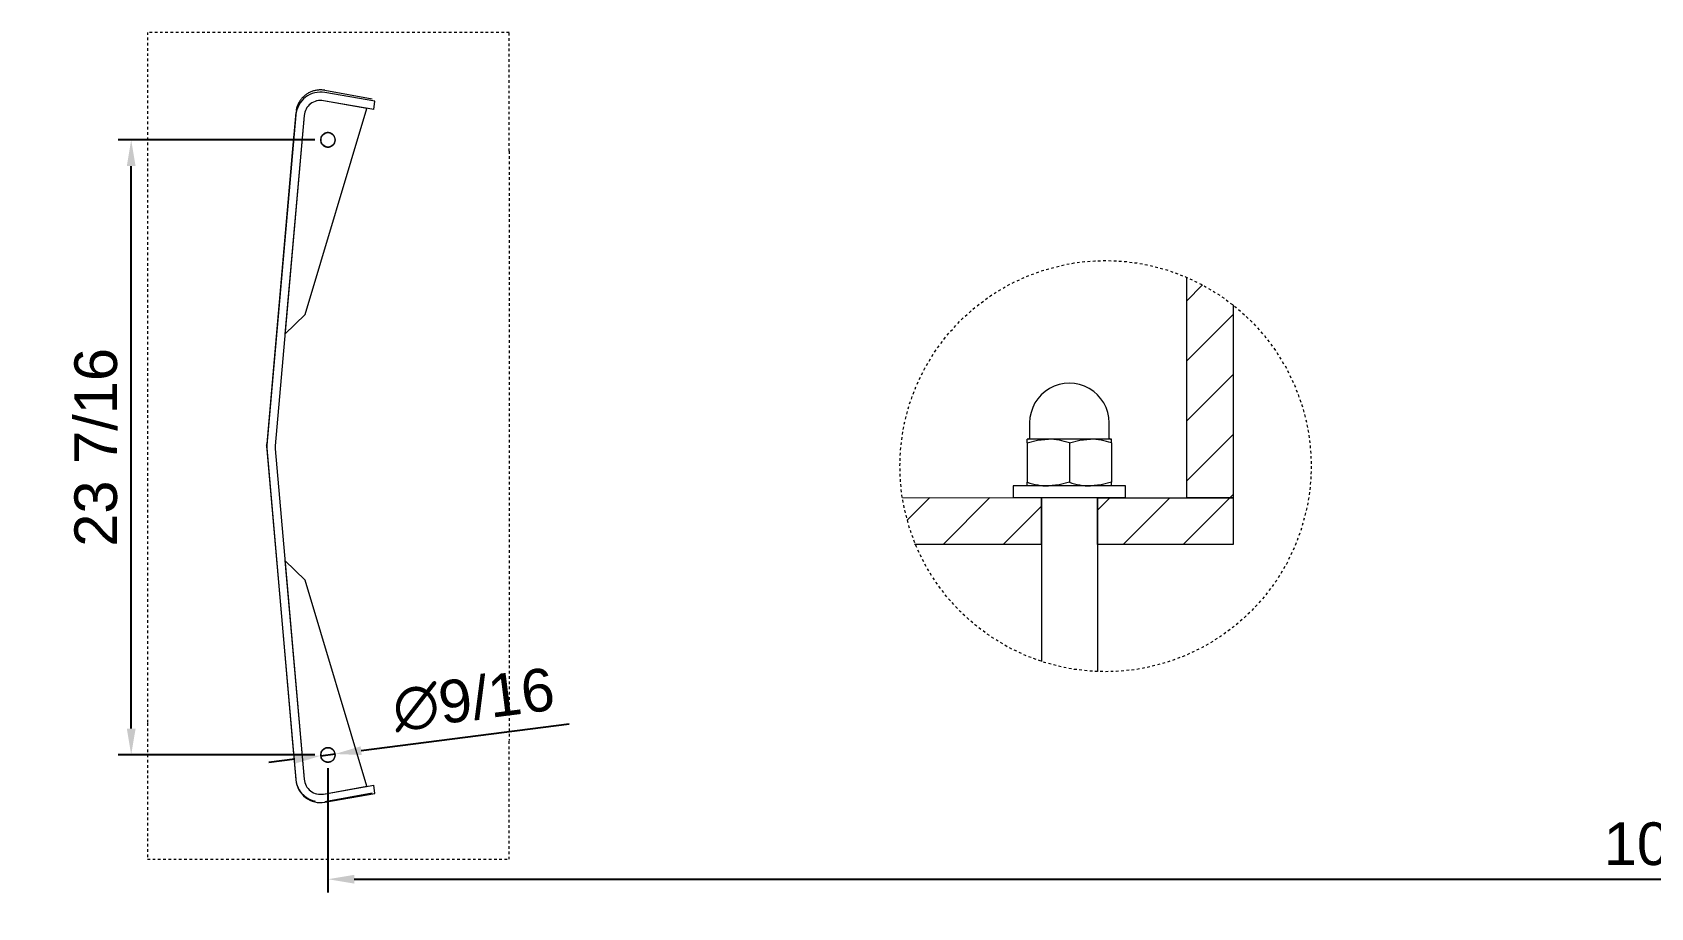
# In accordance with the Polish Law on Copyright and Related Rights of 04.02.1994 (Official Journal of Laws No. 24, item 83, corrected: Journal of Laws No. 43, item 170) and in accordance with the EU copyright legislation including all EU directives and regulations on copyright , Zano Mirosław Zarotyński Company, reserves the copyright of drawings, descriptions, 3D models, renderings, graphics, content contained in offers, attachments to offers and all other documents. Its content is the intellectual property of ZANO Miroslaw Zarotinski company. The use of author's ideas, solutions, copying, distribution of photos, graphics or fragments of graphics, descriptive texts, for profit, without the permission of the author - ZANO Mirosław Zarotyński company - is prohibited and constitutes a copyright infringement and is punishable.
# Model space of a CAD drawing. Header units: inches. Extents: x -8 to 201, y -1 to 136.
# Drawn here: x -3 to 58.6, y -1.5 to 31.9 of the extents above; entities that cross this region are included whole.
import ezdxf

# ---------------------------------------------------------------- set-up
doc = ezdxf.new("R2010")
doc.units = ezdxf.units.IN
doc.linetypes.add('HIDDEN', pattern=[1.905, 1.27, -0.635])
for name, color, linetype, lineweight in [('ZANO_R', 7, 'Continuous', 0), ('ZANO_R_przerywana', 250, 'HIDDEN', 0), ('ZANO_W', 1, 'Continuous', 0)]:
    doc.layers.add(name, color=color, linetype=linetype, lineweight=lineweight)
doc.styles.get("Standard").update_dxf_attribs({"font": 'arial.ttf'})
doc.dimstyles.new('amerykanie', dxfattribs={"dimtxt": 50, "dimasz": 50, "dimexe": 0.5, "dimexo": 0.5, "dimgap": 1, "dimtad": 1, "dimdec": 0, "dimzin": 0, "dimlunit": 5, "dimtxsty": 'Standard', "dimcen": 0.09, "dimclrd": 1, "dimclre": 1, "dimclrt": 1, "dimazin": 0, "dimtfac": 1, "dimtdec": 0, "dimtmove": 0, "dimatfit": 3, "dimfxl": 1, "dimtzin": 0, "dimarcsym": 1})

# ---------------------------------------------------------------- blocks, each defined once
blk = doc.blocks.new('*D471')
at = {"layer": 'ZANO_W', "color": 1, "lineweight": -2}
for p, q in [((17.465, 5.527), (9.541, 4.516)), ((8.002, 4.32), (8.549, 4.39)), ((7.011, 4.193), (6.019, 4.067))]:
    blk.add_line(p, q, dxfattribs=at)
at = {"layer": 'ZANO_W', "color": 1}
for points in [[(7.032, 4.028), (6.989, 4.359), (8.002, 4.32)], [(9.52, 4.681), (9.562, 4.351), (8.549, 4.39)]]:
    blk.add_solid(points, dxfattribs=at)
at = {"layer": 'ZANO_W', "color": 1, "insert": (13.825, 6.449), "char_height": 1.625, "attachment_point": 5, "rotation": 7.26839}
blk.add_mtext('∅9/16', dxfattribs=at)
blk = doc.blocks.new('*D472')
at = {"layer": 'ZANO_W', "color": 1, "lineweight": -2}
for p, q in [((7.776, 27.781), (0.284, 27.781)), ((0.784, 5.355), (0.784, 26.781)), ((7.776, 4.355), (0.284, 4.355))]:
    blk.add_line(p, q, dxfattribs=at)
at = {"layer": 'ZANO_W', "color": 1}
for points in [[(0.951, 26.781), (0.617, 26.781), (0.784, 27.781)], [(0.617, 5.355), (0.951, 5.355), (0.784, 4.355)]]:
    blk.add_solid(points, dxfattribs=at)
at = {"layer": 'ZANO_W', "color": 1, "insert": (-0.557, 16.068), "char_height": 1.625, "attachment_point": 5, "rotation": 90}
blk.add_mtext('23 7/16', dxfattribs=at)
blk = doc.blocks.new('*D473')
at = {"layer": 'ZANO_W', "color": 1, "lineweight": -2}
for p, q in [((8.276, 3.855), (8.276, -0.88)), ((113.021, 3.914), (113.021, -0.88)), ((9.276, -0.38), (112.021, -0.38))]:
    blk.add_line(p, q, dxfattribs=at)
at = {"layer": 'ZANO_W', "color": 1}
for points in [[(9.276, -0.214), (9.276, -0.547), (8.276, -0.38)], [(112.021, -0.547), (112.021, -0.214), (113.021, -0.38)]]:
    blk.add_solid(points, dxfattribs=at)
at = {"layer": 'ZANO_W', "color": 1, "insert": (60.648, 0.96), "char_height": 1.625, "attachment_point": 5}
blk.add_mtext('104 3/4', dxfattribs=at)

msp = doc.modelspace()

# ---------------------------------------------------------------- linework, layer by layer
at = {"layer": 'ZANO_R'}
for p, q in [((7.57086, 29.5822), (7.54189, 29.56713)), ((7.60033, 29.59627), (7.57086, 29.5822)), ((7.63027, 29.60931), (7.60033, 29.59627)), ((7.66064, 29.62131), (7.63027, 29.60931)), ((7.69141, 29.63227), (7.66064, 29.62131)), ((7.72254, 29.64215), (7.69141, 29.63227)), ((7.75398, 29.65097), (7.72254, 29.64215)), ((7.78571, 29.65869), (7.75398, 29.65097)), ((7.81769, 29.66532), (7.78571, 29.65869)), ((7.84988, 29.67084), (7.81769, 29.66532)), ((7.88224, 29.67526), (7.84988, 29.67084)), ((7.91473, 29.67855), (7.88224, 29.67526)), ((7.94731, 29.68073), (7.91473, 29.67855)), ((7.97995, 29.68179), (7.94731, 29.68073)), ((8.01261, 29.68172), (7.97995, 29.68179)), ((8.04525, 29.68053), (8.01261, 29.68172)), ((8.07783, 29.67821), (8.04525, 29.68053)), ((8.1103, 29.67478), (8.07783, 29.67821)), ((8.14264, 29.67023), (8.1103, 29.67478)), ((8.15472, 29.66825), (8.14264, 29.67023)), ((8.15472, 29.66825), (9.9599, 29.3443)), ((10.06155, 29.24873), (8.16066, 29.58475)), ((7.07423, 28.96584), (7.06675, 28.93405)), ((7.08279, 28.99735), (7.07423, 28.96584)), ((7.09243, 29.02856), (7.08279, 28.99735)), ((7.10314, 29.05941), (7.09243, 29.02856)), ((7.11491, 29.08987), (7.10314, 29.05941)), ((7.12771, 29.11992), (7.11491, 29.08987)), ((7.14155, 29.1495), (7.12771, 29.11992)), ((7.15639, 29.17859), (7.14155, 29.1495)), ((7.17222, 29.20715), (7.15639, 29.17859)), ((7.18903, 29.23515), (7.17222, 29.20715)), ((7.20679, 29.26256), (7.18903, 29.23515)), ((7.22548, 29.28934), (7.20679, 29.26256)), ((7.24509, 29.31546), (7.22548, 29.28934)), ((7.26558, 29.34089), (7.24509, 29.31546)), ((7.28693, 29.3656), (7.26558, 29.34089)), ((7.30912, 29.38956), (7.28693, 29.3656)), ((7.33212, 29.41274), (7.30912, 29.38956)), ((7.35591, 29.43512), (7.33212, 29.41274)), ((7.38045, 29.45667), (7.35591, 29.43512)), ((7.40572, 29.47736), (7.38045, 29.45667)), ((7.43168, 29.49717), (7.40572, 29.47736)), ((7.40727, 21.12978), (9.7636, 28.97472)), ((7.45831, 29.51607), (7.43168, 29.49717)), ((7.48558, 29.53405), (7.45831, 29.51607)), ((7.51345, 29.55107), (7.48558, 29.53405)), ((7.54189, 29.56713), (7.51345, 29.55107)), ((10.02177, 28.93432), (8.10583, 29.273)), ((9.7636, 28.97472), (8.10764, 29.27189)), ((10.02177, 28.93432), (10.06155, 29.24873)), ((7.05484, 28.73186), (5.95409, 16.1502)), ((7.36862, 28.70441), (6.26786, 16.12275)), ((7.36882, 28.70675), (6.64055, 20.38262)), ((7.04905, 28.81712), (6.90387, 27.15767)), ((7.06675, 28.93405), (7.06037, 28.90202)), ((8.00044, 27.79072), (8.00027, 27.7812)), ((8.00027, 27.7812), (8.00043, 27.77169)), ((8.00043, 27.77169), (8.00091, 27.76219)), ((8.00094, 27.80022), (8.00044, 27.79072)), ((8.00091, 27.76219), (8.00172, 27.75271)), ((8.00177, 27.80969), (8.00094, 27.80022)), ((8.00172, 27.75271), (8.00286, 27.74326)), ((8.00293, 27.81914), (8.00177, 27.80969)), ((8.00286, 27.74326), (8.00432, 27.73386)), ((8.00441, 27.82854), (8.00293, 27.81914)), ((8.00432, 27.73386), (8.00611, 27.72452)), ((8.00622, 27.83788), (8.00441, 27.82854)), ((8.00834, 27.84715), (8.00622, 27.83788)), ((8.01079, 27.85635), (8.00834, 27.84715)), ((8.01355, 27.86545), (8.01079, 27.85635)), ((8.01662, 27.87445), (8.01355, 27.86545)), ((8.02, 27.88335), (8.01662, 27.87445)), ((8.02369, 27.89212), (8.02, 27.88335)), ((8.02768, 27.90076), (8.02369, 27.89212)), ((8.03196, 27.90925), (8.02768, 27.90076)), ((8.03654, 27.91759), (8.03196, 27.90925)), ((8.0414, 27.92577), (8.03654, 27.91759)), ((8.04653, 27.93378), (8.0414, 27.92577)), ((8.05195, 27.94161), (8.04653, 27.93378)), ((8.05763, 27.94924), (8.05195, 27.94161)), ((8.06356, 27.95667), (8.05763, 27.94924)), ((8.06976, 27.96389), (8.06356, 27.95667)), ((8.07619, 27.9709), (8.06976, 27.96389)), ((8.08287, 27.97768), (8.07619, 27.9709)), ((8.08978, 27.98422), (8.08287, 27.97768)), ((8.0969, 27.99053), (8.08978, 27.98422)), ((8.10424, 27.99658), (8.0969, 27.99053)), ((8.11179, 28.00237), (8.10424, 27.99658)), ((8.11953, 28.00791), (8.11179, 28.00237)), ((8.12746, 28.01317), (8.11953, 28.00791)), ((8.13556, 28.01815), (8.12746, 28.01317)), ((8.14383, 28.02285), (8.13556, 28.01815)), ((8.15226, 28.02727), (8.14383, 28.02285)), ((8.16084, 28.03139), (8.15226, 28.02727)), ((8.16955, 28.03521), (8.16084, 28.03139)), ((8.17839, 28.03873), (8.16955, 28.03521)), ((8.18735, 28.04194), (8.17839, 28.03873)), ((8.19641, 28.04484), (8.18735, 28.04194)), ((8.20556, 28.04742), (8.19641, 28.04484)), ((8.2148, 28.04969), (8.20556, 28.04742)), ((8.22412, 28.05164), (8.2148, 28.04969)), ((8.23349, 28.05326), (8.22412, 28.05164)), ((8.24291, 28.05456), (8.23349, 28.05326)), ((8.25238, 28.05554), (8.24291, 28.05456)), ((8.26187, 28.05619), (8.25238, 28.05554)), ((8.27138, 28.0565), (8.26187, 28.05619)), ((8.28089, 28.0565), (8.27138, 28.0565)), ((8.2904, 28.05616), (8.28089, 28.0565)), ((8.29989, 28.05549), (8.2904, 28.05616)), ((8.30936, 28.0545), (8.29989, 28.05549)), ((8.31878, 28.05318), (8.30936, 28.0545)), ((8.32815, 28.05154), (8.31878, 28.05318)), ((8.33746, 28.04957), (8.32815, 28.05154)), ((8.34669, 28.04729), (8.33746, 28.04957)), ((8.35584, 28.04468), (8.34669, 28.04729)), ((8.3649, 28.04177), (8.35584, 28.04468)), ((8.37385, 28.03854), (8.3649, 28.04177)), ((8.38268, 28.035), (8.37385, 28.03854)), ((8.39139, 28.03116), (8.38268, 28.035)), ((8.39996, 28.02703), (8.39139, 28.03116)), ((8.40838, 28.0226), (8.39996, 28.02703)), ((8.41664, 28.01788), (8.40838, 28.0226)), ((8.42473, 28.01288), (8.41664, 28.01788)), ((8.43265, 28.00761), (8.42473, 28.01288)), ((8.44038, 28.00206), (8.43265, 28.00761)), ((8.44791, 27.99625), (8.44038, 28.00206)), ((8.45524, 27.99018), (8.44791, 27.99625)), ((8.46236, 27.98387), (8.45524, 27.99018)), ((8.46925, 27.97731), (8.46236, 27.98387)), ((8.47592, 27.97052), (8.46925, 27.97731)), ((8.48234, 27.9635), (8.47592, 27.97052)), ((8.48852, 27.95626), (8.48234, 27.9635)), ((8.49444, 27.94882), (8.48852, 27.95626)), ((8.50011, 27.94118), (8.49444, 27.94882)), ((8.5055, 27.93334), (8.50011, 27.94118)), ((8.51063, 27.92532), (8.5055, 27.93334)), ((8.51547, 27.91713), (8.51063, 27.92532)), ((8.52003, 27.90878), (8.51547, 27.91713)), ((8.5243, 27.90028), (8.52003, 27.90878)), ((8.52827, 27.89163), (8.5243, 27.90028)), ((8.53194, 27.88286), (8.52827, 27.89163)), ((8.5353, 27.87396), (8.53194, 27.88286)), ((8.53836, 27.86495), (8.5353, 27.87396)), ((8.5411, 27.85584), (8.53836, 27.86495)), ((8.54353, 27.84664), (8.5411, 27.85584)), ((8.54564, 27.83736), (8.54353, 27.84664)), ((8.54553, 27.724), (8.54733, 27.73334)), ((8.54743, 27.82802), (8.54564, 27.83736)), ((8.54733, 27.73334), (8.54882, 27.74274)), ((8.54889, 27.81861), (8.54743, 27.82802)), ((8.54882, 27.74274), (8.54997, 27.75218)), ((8.55003, 27.80917), (8.54889, 27.81861)), ((8.54997, 27.75218), (8.5508, 27.76166)), ((8.55084, 27.79969), (8.55003, 27.80917)), ((8.5508, 27.76166), (8.5513, 27.77116)), ((8.55132, 27.79019), (8.55084, 27.79969)), ((8.5513, 27.77116), (8.55148, 27.78067)), ((8.55148, 27.78067), (8.55132, 27.79019)), ((6.90284, 27.14595), (5.94602, 16.20938)), ((8.00611, 27.72452), (8.00822, 27.71524)), ((8.00822, 27.71524), (8.01064, 27.70604)), ((8.01064, 27.70604), (8.01339, 27.69693)), ((8.01339, 27.69693), (8.01644, 27.68792)), ((8.01644, 27.68792), (8.01981, 27.67902)), ((8.01981, 27.67902), (8.02348, 27.67024)), ((8.02348, 27.67024), (8.02745, 27.6616)), ((8.02745, 27.6616), (8.03172, 27.65309)), ((8.03172, 27.65309), (8.03627, 27.64474)), ((8.03627, 27.64474), (8.04112, 27.63655)), ((8.04112, 27.63655), (8.04624, 27.62854)), ((8.04624, 27.62854), (8.05164, 27.6207)), ((8.05164, 27.6207), (8.0573, 27.61306)), ((8.0573, 27.61306), (8.06323, 27.60561)), ((8.06323, 27.60561), (8.06941, 27.59838)), ((8.06941, 27.59838), (8.07583, 27.59136)), ((8.07583, 27.59136), (8.08249, 27.58457)), ((8.08249, 27.58457), (8.08939, 27.57801)), ((8.08939, 27.57801), (8.0965, 27.57169)), ((8.0965, 27.57169), (8.10383, 27.56563)), ((8.10383, 27.56563), (8.11136, 27.55982)), ((8.11136, 27.55982), (8.1191, 27.55427)), ((8.1191, 27.55427), (8.12701, 27.549)), ((8.12701, 27.549), (8.13511, 27.544)), ((8.13511, 27.544), (8.14337, 27.53928)), ((8.14337, 27.53928), (8.15179, 27.53485)), ((8.15179, 27.53485), (8.16036, 27.53071)), ((8.16036, 27.53071), (8.16906, 27.52687)), ((8.16906, 27.52687), (8.1779, 27.52334)), ((8.1779, 27.52334), (8.18685, 27.52011)), ((8.18685, 27.52011), (8.1959, 27.51719)), ((8.1959, 27.51719), (8.20505, 27.51459)), ((8.20505, 27.51459), (8.21429, 27.5123)), ((8.21429, 27.5123), (8.2236, 27.51034)), ((8.2236, 27.51034), (8.23297, 27.5087)), ((8.23297, 27.5087), (8.24239, 27.50738)), ((8.24239, 27.50738), (8.25185, 27.50638)), ((8.25185, 27.50638), (8.26134, 27.50572)), ((8.26134, 27.50572), (8.27085, 27.50538)), ((8.27085, 27.50538), (8.28037, 27.50537)), ((8.28037, 27.50537), (8.28987, 27.50569)), ((8.28987, 27.50569), (8.29937, 27.50634)), ((8.29937, 27.50634), (8.30883, 27.50731)), ((8.30883, 27.50731), (8.31826, 27.50861)), ((8.31826, 27.50861), (8.32763, 27.51024)), ((8.32763, 27.51024), (8.33694, 27.51219)), ((8.33694, 27.51219), (8.34618, 27.51445)), ((8.34618, 27.51445), (8.35534, 27.51704)), ((8.35534, 27.51704), (8.3644, 27.51994)), ((8.3644, 27.51994), (8.37336, 27.52315)), ((8.37336, 27.52315), (8.3822, 27.52667)), ((8.3822, 27.52667), (8.39091, 27.53049)), ((8.39091, 27.53049), (8.39948, 27.53461)), ((8.39948, 27.53461), (8.40791, 27.53902)), ((8.40791, 27.53902), (8.41618, 27.54373)), ((8.41618, 27.54373), (8.42429, 27.54871)), ((8.42429, 27.54871), (8.43222, 27.55397)), ((8.43222, 27.55397), (8.43996, 27.5595)), ((8.43996, 27.5595), (8.4475, 27.5653)), ((8.4475, 27.5653), (8.45484, 27.57135)), ((8.45484, 27.57135), (8.46197, 27.57765)), ((8.46197, 27.57765), (8.46888, 27.5842)), ((8.46888, 27.5842), (8.47555, 27.59098)), ((8.47555, 27.59098), (8.48199, 27.59798)), ((8.48199, 27.59798), (8.48818, 27.60521)), ((8.48818, 27.60521), (8.49412, 27.61264)), ((8.49412, 27.61264), (8.4998, 27.62027)), ((8.4998, 27.62027), (8.50521, 27.6281)), ((8.50521, 27.6281), (8.51035, 27.6361)), ((8.51035, 27.6361), (8.51521, 27.64428)), ((8.51521, 27.64428), (8.51978, 27.65263)), ((8.51978, 27.65263), (8.52407, 27.66112)), ((8.52407, 27.66112), (8.52806, 27.66976)), ((8.52806, 27.66976), (8.53174, 27.67853)), ((8.53174, 27.67853), (8.53512, 27.68742)), ((8.53512, 27.68742), (8.5382, 27.69643)), ((8.5382, 27.69643), (8.54096, 27.70553)), ((8.54096, 27.70553), (8.5434, 27.71473)), ((8.5434, 27.71473), (8.54553, 27.724)), ((40.96677, 22.5526), (40.96677, 14.1521)), ((40.96677, 21.63585), (41.58604, 22.25512)), ((6.64055, 20.38262), (7.40727, 21.12978)), ((40.96677, 19.35039), (42.74826, 21.13188)), ((42.74826, 21.49267), (42.74826, 14.1521)), ((40.96677, 17.06492), (42.74826, 18.84641)), ((34.99878, 17.00248), (34.99878, 16.4235)), ((38.02731, 16.4235), (38.02731, 17.00248)), ((5.94241, 16.12687), (5.94281, 16.15436)), ((5.94281, 16.09939), (5.94241, 16.12687)), ((5.94281, 16.15436), (5.944, 16.18182)), ((5.944, 16.07193), (5.94281, 16.09939)), ((5.944, 16.18182), (5.946, 16.20923)), ((5.946, 16.04452), (5.944, 16.07193)), ((5.946, 16.20923), (5.9564, 16.21018)), ((5.9564, 16.04357), (5.946, 16.04452)), ((5.94602, 16.04436), (6.90284, 5.1078)), ((34.9097, 16.23575), (34.9097, 16.37896)), ((35.71137, 16.37896), (34.9097, 16.37896)), ((34.9097, 16.23575), (35.30246, 16.33966)), ((34.9097, 16.23575), (34.9097, 14.74067)), ((35.30246, 16.33966), (35.71137, 16.37896)), ((37.31471, 16.37896), (35.71137, 16.37896)), ((36.51305, 16.23575), (36.9058, 16.33966)), ((36.51305, 16.23575), (36.51305, 14.74067)), ((36.9058, 16.33966), (37.31471, 16.37896)), ((38.11639, 16.37896), (37.31471, 16.37896)), ((38.11639, 16.23575), (38.11639, 16.37896)), ((38.11639, 16.23575), (38.11639, 14.74067)), ((40.96677, 14.77946), (42.74826, 16.56095)), ((5.95409, 15.98549), (7.05484, 3.40383)), ((6.26786, 16.01294), (7.36862, 3.43128)), ((34.37525, 14.59747), (34.37525, 14.1521)), ((38.65083, 14.59747), (34.37525, 14.59747)), ((34.9097, 14.59747), (34.9097, 14.74067)), ((36.12029, 14.63678), (35.71137, 14.59747)), ((36.51305, 14.74067), (36.12029, 14.63678)), ((37.72362, 14.63678), (37.31471, 14.59747)), ((38.11639, 14.74067), (37.72362, 14.63678)), ((38.11639, 14.59747), (38.11639, 14.74067)), ((38.65083, 14.1521), (38.65083, 14.59747)), ((42.62487, 14.1521), (42.74826, 14.27549)), ((30.15198, 14.15609), (35.44415, 14.1521)), ((30.3364, 13.29094), (31.20136, 14.15589)), ((31.70153, 12.37061), (33.48477, 14.15385)), ((33.98699, 12.37061), (35.44415, 13.82777)), ((38.65083, 14.1521), (34.37525, 14.1521)), ((35.44415, 12.37061), (35.44415, 14.1521)), ((35.44415, 14.1521), (35.44415, 7.91534)), ((37.58194, 12.37061), (37.58194, 14.1521)), ((37.58194, 14.1521), (42.74826, 14.1521)), ((37.58194, 14.1521), (37.58194, 7.52974)), ((37.58194, 13.68009), (38.05395, 14.1521)), ((38.55792, 12.37061), (40.33941, 14.1521)), ((40.84338, 12.37061), (42.62487, 14.1521)), ((42.74826, 14.1521), (40.96677, 14.1521)), ((35.44415, 12.37061), (30.61545, 12.37061)), ((42.74826, 12.37061), (37.58194, 12.37061)), ((7.40727, 11.00591), (6.64055, 11.75307)), ((6.64055, 11.75307), (7.36882, 3.42894)), ((9.7636, 3.16097), (7.40727, 11.00591)), ((6.90387, 5.09608), (7.04905, 3.43663)), ((8.00043, 4.36394), (8.00027, 4.35443)), ((8.00027, 4.35443), (8.00044, 4.34492)), ((8.00091, 4.37344), (8.00043, 4.36394)), ((8.00044, 4.34492), (8.00094, 4.33542)), ((8.00172, 4.38292), (8.00091, 4.37344)), ((8.00094, 4.33542), (8.00177, 4.32594)), ((8.00286, 4.39237), (8.00172, 4.38292)), ((8.00177, 4.32594), (8.00293, 4.31649)), ((8.00432, 4.40177), (8.00286, 4.39237)), ((8.00293, 4.31649), (8.00441, 4.3071)), ((8.00611, 4.41112), (8.00432, 4.40177)), ((8.00822, 4.42039), (8.00611, 4.41112)), ((8.01064, 4.42959), (8.00822, 4.42039)), ((8.01339, 4.4387), (8.01064, 4.42959)), ((8.01644, 4.44771), (8.01339, 4.4387)), ((8.01981, 4.45661), (8.01644, 4.44771)), ((8.02348, 4.46539), (8.01981, 4.45661)), ((8.02745, 4.47404), (8.02348, 4.46539)), ((8.03172, 4.48254), (8.02745, 4.47404)), ((8.03627, 4.49089), (8.03172, 4.48254)), ((8.04112, 4.49908), (8.03627, 4.49089)), ((8.04624, 4.5071), (8.04112, 4.49908)), ((8.05164, 4.51493), (8.04624, 4.5071)), ((8.0573, 4.52257), (8.05164, 4.51493)), ((8.06323, 4.53002), (8.0573, 4.52257)), ((8.06941, 4.53725), (8.06323, 4.53002)), ((8.07583, 4.54427), (8.06941, 4.53725)), ((8.08249, 4.55106), (8.07583, 4.54427)), ((8.08939, 4.55762), (8.08249, 4.55106)), ((8.0965, 4.56394), (8.08939, 4.55762)), ((8.10383, 4.57), (8.0965, 4.56394)), ((8.11136, 4.57581), (8.10383, 4.57)), ((8.1191, 4.58136), (8.11136, 4.57581)), ((8.12701, 4.58664), (8.1191, 4.58136)), ((8.13511, 4.59164), (8.12701, 4.58664)), ((8.14337, 4.59635), (8.13511, 4.59164)), ((8.15179, 4.60078), (8.14337, 4.59635)), ((8.16036, 4.60492), (8.15179, 4.60078)), ((8.16906, 4.60876), (8.16036, 4.60492)), ((8.1779, 4.61229), (8.16906, 4.60876)), ((8.18685, 4.61552), (8.1779, 4.61229)), ((8.1959, 4.61844), (8.18685, 4.61552)), ((8.20505, 4.62104), (8.1959, 4.61844)), ((8.21429, 4.62333), (8.20505, 4.62104)), ((8.2236, 4.62529), (8.21429, 4.62333)), ((8.23297, 4.62694), (8.2236, 4.62529)), ((8.24239, 4.62826), (8.23297, 4.62694)), ((8.25185, 4.62925), (8.24239, 4.62826)), ((8.26134, 4.62991), (8.25185, 4.62925)), ((8.27085, 4.63025), (8.26134, 4.62991)), ((8.28037, 4.63026), (8.27085, 4.63025)), ((8.28987, 4.62994), (8.28037, 4.63026)), ((8.29937, 4.62929), (8.28987, 4.62994)), ((8.30883, 4.62832), (8.29937, 4.62929)), ((8.31826, 4.62702), (8.30883, 4.62832)), ((8.32763, 4.62539), (8.31826, 4.62702)), ((8.33694, 4.62345), (8.32763, 4.62539)), ((8.34618, 4.62118), (8.33694, 4.62345)), ((8.35534, 4.61859), (8.34618, 4.62118)), ((8.3644, 4.61569), (8.35534, 4.61859)), ((8.37336, 4.61248), (8.3644, 4.61569)), ((8.3822, 4.60896), (8.37336, 4.61248)), ((8.39091, 4.60514), (8.3822, 4.60896)), ((8.39948, 4.60102), (8.39091, 4.60514)), ((8.40791, 4.59661), (8.39948, 4.60102)), ((8.41618, 4.59191), (8.40791, 4.59661)), ((8.42429, 4.58692), (8.41618, 4.59191)), ((8.43222, 4.58166), (8.42429, 4.58692)), ((8.43996, 4.57613), (8.43222, 4.58166)), ((8.4475, 4.57033), (8.43996, 4.57613)), ((8.45484, 4.56428), (8.4475, 4.57033)), ((8.46197, 4.55798), (8.45484, 4.56428)), ((8.46888, 4.55143), (8.46197, 4.55798)), ((8.47555, 4.54466), (8.46888, 4.55143)), ((8.48199, 4.53765), (8.47555, 4.54466)), ((8.48818, 4.53043), (8.48199, 4.53765)), ((8.49412, 4.52299), (8.48818, 4.53043)), ((8.4998, 4.51536), (8.49412, 4.52299)), ((8.50521, 4.50754), (8.4998, 4.51536)), ((8.51035, 4.49953), (8.50521, 4.50754)), ((8.51521, 4.49135), (8.51035, 4.49953)), ((8.51978, 4.48301), (8.51521, 4.49135)), ((8.52407, 4.47451), (8.51978, 4.48301)), ((8.52806, 4.46587), (8.52407, 4.47451)), ((8.53174, 4.4571), (8.52806, 4.46587)), ((8.53512, 4.44821), (8.53174, 4.4571)), ((8.5382, 4.43921), (8.53512, 4.44821)), ((8.54096, 4.4301), (8.5382, 4.43921)), ((8.5434, 4.42091), (8.54096, 4.4301)), ((8.54553, 4.41163), (8.5434, 4.42091)), ((8.54733, 4.40229), (8.54553, 4.41163)), ((8.54882, 4.39289), (8.54733, 4.40229)), ((8.54743, 4.30762), (8.54889, 4.31702)), ((8.54997, 4.38345), (8.54882, 4.39289)), ((8.54889, 4.31702), (8.55003, 4.32646)), ((8.5508, 4.37397), (8.54997, 4.38345)), ((8.55003, 4.32646), (8.55084, 4.33594)), ((8.5513, 4.36447), (8.5508, 4.37397)), ((8.55084, 4.33594), (8.55132, 4.34545)), ((8.55148, 4.35496), (8.5513, 4.36447)), ((8.55132, 4.34545), (8.55148, 4.35496)), ((8.00441, 4.3071), (8.00622, 4.29775)), ((8.00622, 4.29775), (8.00834, 4.28848)), ((8.00834, 4.28848), (8.01079, 4.27929)), ((8.01079, 4.27929), (8.01355, 4.27018)), ((8.01355, 4.27018), (8.01662, 4.26118)), ((8.01662, 4.26118), (8.02, 4.25228)), ((8.02, 4.25228), (8.02369, 4.24351)), ((8.02369, 4.24351), (8.02768, 4.23488)), ((8.02768, 4.23488), (8.03196, 4.22638)), ((8.03196, 4.22638), (8.03654, 4.21804)), ((8.03654, 4.21804), (8.0414, 4.20986)), ((8.0414, 4.20986), (8.04653, 4.20185)), ((8.04653, 4.20185), (8.05195, 4.19403)), ((8.05195, 4.19403), (8.05763, 4.18639)), ((8.05763, 4.18639), (8.06356, 4.17896)), ((8.06356, 4.17896), (8.06976, 4.17174)), ((8.06976, 4.17174), (8.07619, 4.16473)), ((8.07619, 4.16473), (8.08287, 4.15795)), ((8.08287, 4.15795), (8.08978, 4.15141)), ((8.08978, 4.15141), (8.0969, 4.14511)), ((8.0969, 4.14511), (8.10424, 4.13905)), ((8.10424, 4.13905), (8.11179, 4.13326)), ((8.11179, 4.13326), (8.11953, 4.12773)), ((8.11953, 4.12773), (8.12746, 4.12247)), ((8.12746, 4.12247), (8.13556, 4.11748)), ((8.13556, 4.11748), (8.14383, 4.11278)), ((8.14383, 4.11278), (8.15226, 4.10837)), ((8.15226, 4.10837), (8.16084, 4.10425)), ((8.16084, 4.10425), (8.16955, 4.10043)), ((8.16955, 4.10043), (8.17839, 4.09691)), ((8.17839, 4.09691), (8.18735, 4.0937)), ((8.18735, 4.0937), (8.19641, 4.0908)), ((8.19641, 4.0908), (8.20556, 4.08821)), ((8.20556, 4.08821), (8.2148, 4.08594)), ((8.2148, 4.08594), (8.22412, 4.08399)), ((8.22412, 4.08399), (8.23349, 4.08237)), ((8.23349, 4.08237), (8.24291, 4.08107)), ((8.24291, 4.08107), (8.25238, 4.08009)), ((8.25238, 4.08009), (8.26187, 4.07945)), ((8.26187, 4.07945), (8.27138, 4.07913)), ((8.27138, 4.07913), (8.28089, 4.07914)), ((8.28089, 4.07914), (8.2904, 4.07947)), ((8.2904, 4.07947), (8.29989, 4.08014)), ((8.29989, 4.08014), (8.30936, 4.08113)), ((8.30936, 4.08113), (8.31878, 4.08245)), ((8.31878, 4.08245), (8.32815, 4.08409)), ((8.32815, 4.08409), (8.33746, 4.08606)), ((8.33746, 4.08606), (8.34669, 4.08835)), ((8.34669, 4.08835), (8.35584, 4.09095)), ((8.35584, 4.09095), (8.3649, 4.09387)), ((8.3649, 4.09387), (8.37385, 4.09709)), ((8.37385, 4.09709), (8.38268, 4.10063)), ((8.38268, 4.10063), (8.39139, 4.10447)), ((8.39139, 4.10447), (8.39996, 4.1086)), ((8.39996, 4.1086), (8.40838, 4.11303)), ((8.40838, 4.11303), (8.41664, 4.11775)), ((8.41664, 4.11775), (8.42473, 4.12275)), ((8.42473, 4.12275), (8.43265, 4.12803)), ((8.43265, 4.12803), (8.44038, 4.13357)), ((8.44038, 4.13357), (8.44791, 4.13938)), ((8.44791, 4.13938), (8.45524, 4.14545)), ((8.45524, 4.14545), (8.46236, 4.15177)), ((8.46236, 4.15177), (8.46925, 4.15832)), ((8.46925, 4.15832), (8.47592, 4.16512)), ((8.47592, 4.16512), (8.48234, 4.17213)), ((8.48234, 4.17213), (8.48852, 4.17937)), ((8.48852, 4.17937), (8.49444, 4.18681)), ((8.49444, 4.18681), (8.50011, 4.19446)), ((8.50011, 4.19446), (8.5055, 4.20229)), ((8.5055, 4.20229), (8.51063, 4.21031)), ((8.51063, 4.21031), (8.51547, 4.2185)), ((8.51547, 4.2185), (8.52003, 4.22685)), ((8.52003, 4.22685), (8.5243, 4.23535)), ((8.5243, 4.23535), (8.52827, 4.244)), ((8.52827, 4.244), (8.53194, 4.25278)), ((8.53194, 4.25278), (8.5353, 4.26167)), ((8.5353, 4.26167), (8.53836, 4.27068)), ((8.53836, 4.27068), (8.5411, 4.27979)), ((8.5411, 4.27979), (8.54353, 4.28899)), ((8.54353, 4.28899), (8.54564, 4.29827)), ((8.54564, 4.29827), (8.54743, 4.30762)), ((7.06037, 3.35173), (7.06675, 3.3197)), ((7.06675, 3.3197), (7.07423, 3.28791)), ((7.07423, 3.28791), (7.08279, 3.25639)), ((7.08279, 3.25639), (7.09243, 3.22519)), ((7.09243, 3.22519), (7.10314, 3.19434)), ((7.10314, 3.19434), (7.11491, 3.16387)), ((7.11491, 3.16387), (7.12771, 3.13383)), ((7.12771, 3.13383), (7.14155, 3.10425)), ((7.14155, 3.10425), (7.15639, 3.07516)), ((8.10583, 2.86269), (10.02177, 3.20137)), ((8.10764, 2.8638), (9.7636, 3.16097)), ((10.06155, 2.88696), (10.02177, 3.20137)), ((7.15639, 3.07516), (7.17222, 3.0466)), ((7.17222, 3.0466), (7.18903, 3.01859)), ((7.18903, 3.01859), (7.20679, 2.99119)), ((7.20679, 2.99119), (7.22548, 2.96441)), ((7.22548, 2.96441), (7.24509, 2.93829)), ((7.24509, 2.93829), (7.26558, 2.91286)), ((7.26558, 2.91286), (7.28693, 2.88815)), ((7.28693, 2.88815), (7.30912, 2.86419)), ((7.30912, 2.86419), (7.33212, 2.841)), ((7.33212, 2.841), (7.35591, 2.81863)), ((7.35591, 2.81863), (7.38045, 2.79708)), ((7.38045, 2.79708), (7.40572, 2.77639)), ((7.40572, 2.77639), (7.43168, 2.75658)), ((7.43168, 2.75658), (7.45831, 2.73768)), ((7.45831, 2.73768), (7.48558, 2.7197)), ((7.48558, 2.7197), (7.51345, 2.70268)), ((7.51345, 2.70268), (7.54189, 2.68662)), ((7.54189, 2.68662), (7.57086, 2.67155)), ((7.57086, 2.67155), (7.60033, 2.65748)), ((7.60033, 2.65748), (7.63027, 2.64444)), ((7.63027, 2.64444), (7.66064, 2.63243)), ((7.66064, 2.63243), (7.69141, 2.62148)), ((7.69141, 2.62148), (7.72254, 2.61159)), ((7.72254, 2.61159), (7.75398, 2.60278)), ((7.75398, 2.60278), (7.78571, 2.59506)), ((8.15472, 2.5855), (9.9599, 2.90944)), ((8.16066, 2.55094), (10.06155, 2.88696))]:
    msp.add_line(p, q, dxfattribs=at)
msp.add_lwpolyline([(42.74826, 14.1521), (42.74826, 12.37061)], dxfattribs=at)
for centre, radius in [((8.27588, 27.78097), 0.2756), ((8.27588, 4.35472), 0.2756), ((8.27588, 4.35472), 0.27557)]:
    msp.add_circle(centre, radius, dxfattribs=at)
for centre, radius, start, end in [((7.99637, 28.65184), 0.62995, 79.8263763, 175), ((36.51305, 17.00249), 1.51426, 359.9997308, 180.0002692), ((6.89542, 16.06784), 0.94492, 175, 185), ((6.89542, 16.06784), 0.62995, 175, 185), ((34.95424, 16.42351), 0.04455, 270.0029354, 359.9902351), ((35.69087, 13.9487), 2.43034, 70.2269566, 89.5167659), ((37.29421, 13.9487), 2.43034, 70.2269566, 89.5167659), ((38.07186, 16.42351), 0.04455, 180.0097649, 269.9970646), ((35.73189, 17.02788), 2.43049, 250.2279308, 269.5162644), ((37.33523, 17.02788), 2.43049, 250.2279308, 269.5162644), ((7.99637, 3.48385), 0.62995, 185, 280.1736237)]:
    msp.add_arc(centre, radius, start, end, dxfattribs=at)
for centre, major_axis, start_param, end_param in [((7.99617, 28.64951), (0.08277, 0.94603), 6.19591884, 7.85398163), ((7.99617, 28.64951), (0.05518, 0.63068), 6.19591884, 7.85398163), ((7.99617, 3.48618), (-0.08277, 0.94603), 1.57079633, 3.22885912), ((7.99617, 3.48618), (-0.05518, 0.63068), 1.57079633, 3.22885912)]:
    msp.add_ellipse(centre, major_axis=major_axis, ratio=0.99503533, start_param=start_param, end_param=end_param, dxfattribs=at)
at = {"layer": 'ZANO_R_przerywana', "ltscale": 0.05}
for p, q in [((1.40174, 31.87561), (1.40174, 26.68902)), ((15.18189, 31.87561), (1.40174, 31.87561)), ((15.18189, 27.35465), (15.18189, 31.87561)), ((15.18189, 27.35465), (15.18189, 4.89909)), ((1.40174, 26.68902), (1.40174, 5.56473)), ((1.40174, 5.56473), (1.40174, 0.37814)), ((15.18189, 0.37814), (15.18189, 4.89909)), ((1.40174, 0.37814), (15.18189, 0.37814))]:
    msp.add_line(p, q, dxfattribs=at)
at = {"layer": 'ZANO_R_przerywana', "color": 1, "ltscale": 0.05}
msp.add_circle((37.88943, 15.35321), 7.82951, dxfattribs=at)

# ---------------------------------------------------------------- dimensions: what is measured, and where the dimension line sits
at = {"layer": 'ZANO_W'}
dim = msp.add_linear_dim(base=(0.783986, 27.780967), p1=(8.275881, 4.354722), p2=(8.275881, 27.780967), angle=90, dimstyle='amerykanie', override={"dimtxt": 1.625, "dimasz": 1, "dimgap": 0.5, "dimdec": 4, "dimaunit": 1, "dimadec": 1, "dimtdec": 4, "dimtmove": 1, "dimfrac": 2}, dxfattribs=at)
dim.commit()
dim.dimension.update_dxf_attribs({"geometry": '*D472', "text_midpoint": (-0.55678, 16.067844)})
dim = msp.add_diameter_dim_2p(p1=(8.00249, 4.31985), p2=(8.54927, 4.38959), dimstyle='amerykanie', override={"dimtxt": 1.625, "dimasz": 1, "dimgap": 0.5, "dimdec": 4, "dimaunit": 1, "dimadec": 1, "dimtdec": 4, "dimtmove": 1, "dimfrac": 2}, dxfattribs=at)
dim.commit()
dim.dimension.update_dxf_attribs({"geometry": '*D471', "text_midpoint": (13.82509, 6.44875)})
dim = msp.add_linear_dim(base=(113.02087, -0.38034), p1=(8.27588, 4.35472), p2=(113.02087, 4.41378), dimstyle='amerykanie', override={"dimtxt": 1.625, "dimasz": 1, "dimgap": 0.5, "dimdec": 4, "dimaunit": 1, "dimadec": 1, "dimtdec": 4, "dimtmove": 1, "dimfrac": 2}, dxfattribs=at)
dim.commit()
dim.dimension.update_dxf_attribs({"geometry": '*D473', "text_midpoint": (60.64838, 0.96043)})

doc.saveas('drawing.dxf')
